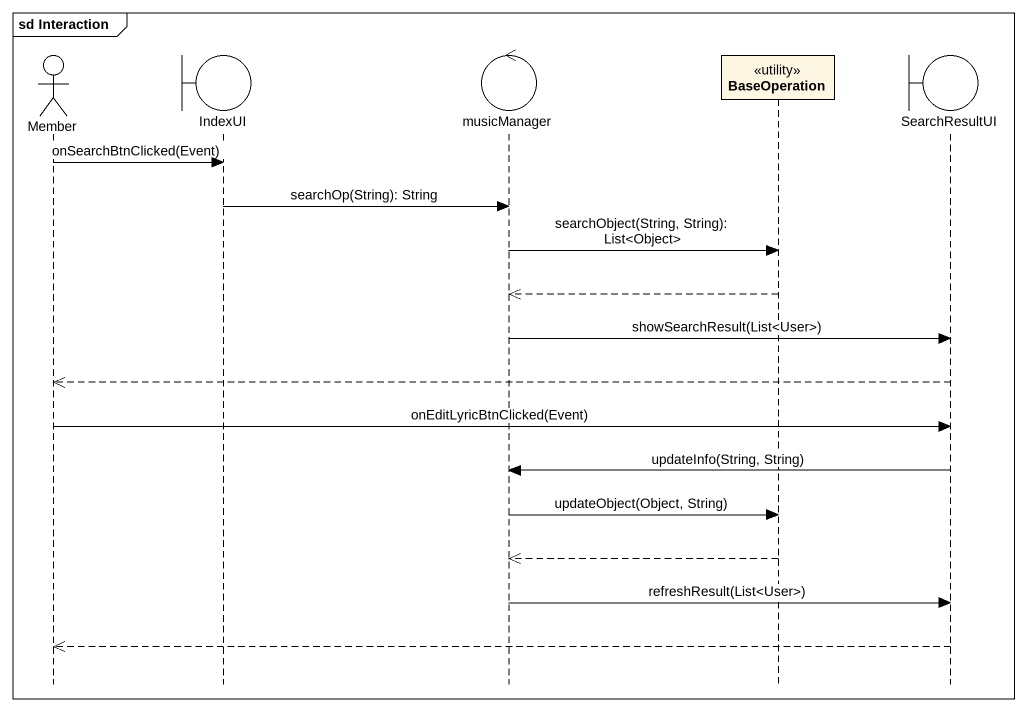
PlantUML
@startuml
mainframe sd Interaction
hide footbox
actor Member
boundary IndexUI
control musicManager
participant BaseOperation <<utility>>
boundary SearchResultUI

Member -> IndexUI : onSearchBtnClicked(Event)
IndexUI -> musicManager : searchOp(String): String
musicManager -> BaseOperation : searchObject(String, String): List<Object>
BaseOperation -->> musicManager
musicManager -> SearchResultUI : showSearchResult(List<User>)
SearchResultUI -->> Member
Member -> SearchResultUI : onEditLyricBtnClicked(Event)
SearchResultUI -> musicManager : updateInfo(String, String)
musicManager -> BaseOperation : updateObject(Object, String)
BaseOperation -->> musicManager
musicManager -> SearchResultUI : refreshResult(List<User>)
SearchResultUI -->> Member
@enduml
